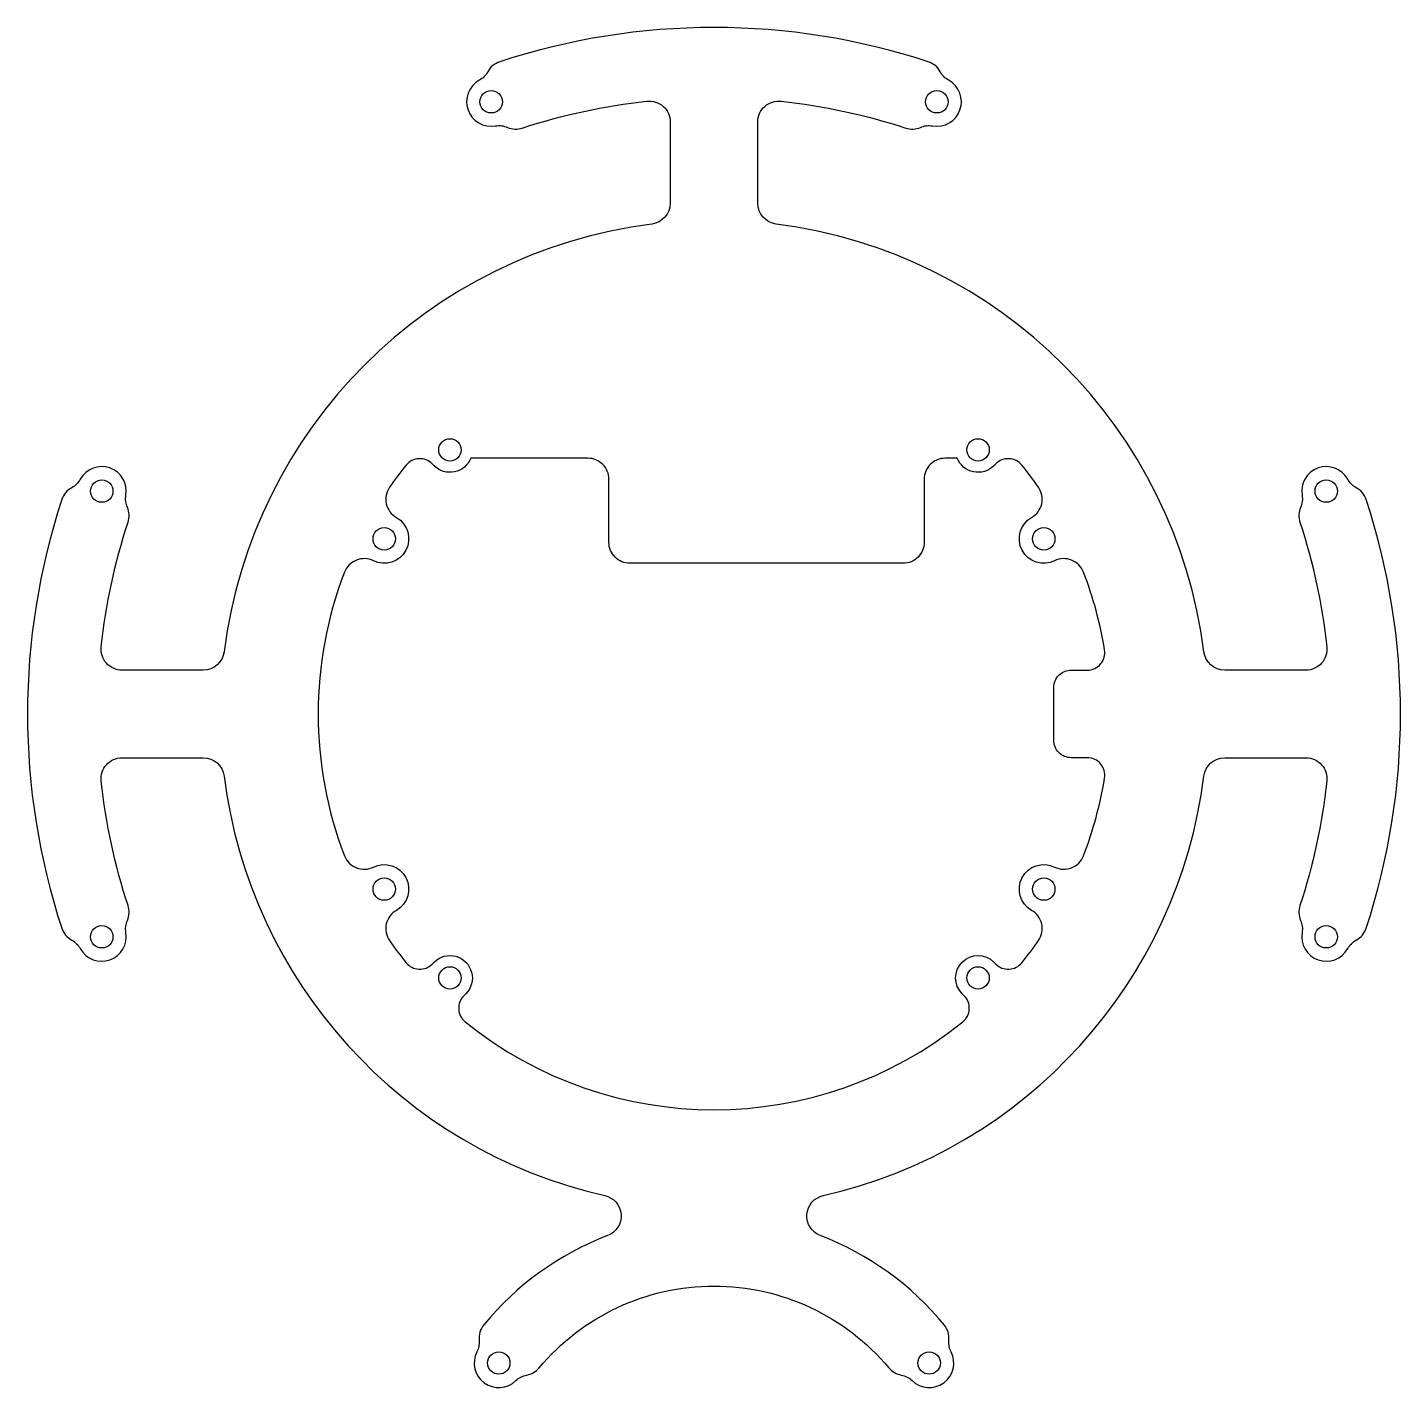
# Model space of a CAD drawing. Header units: millimetres. Extents: x -98 to 98, y -96 to 98.
import ezdxf

# ---------------------------------------------------------------- set-up
doc = ezdxf.new("R2010")
doc.units = ezdxf.units.MM
doc.layers.get('0').update_dxf_attribs({"linetype": 'CONTINUOUS'})

msp = doc.modelspace()

# ---------------------------------------------------------------- linework, layer by layer
for points in [[(72.92, -6.25), (84.5, -6.25, -0.446523), (87.48, -9.58, -0.05181), (83.64, -27.36, 0.183638), (83.74, -29.48, -0.147182), (83.94, -31.2, 0.847337), (90.46, -33.5, -0.144867), (91.67, -32.3, 0.192828), (93.1, -30.59, 0.160088), (93.1, 30.59, 0.192828), (91.67, 32.3, -0.144867), (90.46, 33.5, 0.847337), (83.94, 31.2, -0.147182), (83.74, 29.48, 0.183638), (83.64, 27.36, -0.05181), (87.48, 9.58, -0.446523), (84.5, 6.25), (72.92, 6.25, -0.37772), (69.94, 8.87, 0.342085), (8.87, 69.94, -0.37772), (6.25, 72.92), (6.25, 84.5, -0.446523), (9.58, 87.48, -0.05181), (27.36, 83.64, 0.183638), (29.48, 83.74, -0.147182), (31.2, 83.94, 0.847337), (33.5, 90.46, -0.144867), (32.3, 91.67, 0.192828), (30.59, 93.1, 0.160088), (-30.59, 93.1, 0.192828), (-32.3, 91.67, -0.144867), (-33.5, 90.46, 0.847337), (-31.2, 83.94, -0.147182), (-29.48, 83.74, 0.183638), (-27.36, 83.64, -0.05181), (-9.58, 87.48, -0.446523), (-6.25, 84.5), (-6.25, 72.92, -0.37772), (-8.87, 69.94, 0.342085), (-69.94, 8.87, -0.37772), (-72.92, 6.25), (-84.5, 6.25, -0.446523), (-87.48, 9.58, -0.05181), (-83.64, 27.36, 0.183638), (-83.74, 29.48, -0.147182), (-83.94, 31.2, 0.847337), (-90.46, 33.5, -0.144867), (-91.67, 32.3, 0.192828), (-93.1, 30.59, 0.160088), (-93.1, -30.59, 0.192828), (-91.67, -32.3, -0.144867), (-90.46, -33.5, 0.847337), (-83.94, -31.2, -0.147182), (-83.74, -29.48, 0.183638), (-83.64, -27.36, -0.05181), (-87.48, -9.58, -0.446523), (-84.5, -6.25), (-72.92, -6.25, -0.37772), (-69.94, -8.87, 0.315229), (-15.6, -68.75, -0.741789), (-15.19, -74.48, 0.130319), (-32.86, -87.22, 0.199094), (-33.53, -89.42, -0.14332), (-33.84, -91.08, 0.846833), (-28.28, -95.18, -0.149093), (-26.73, -94.38, 0.17622), (-24.95, -93.35, -0.467927), (24.95, -93.35, 0.17622), (26.73, -94.38, -0.149093), (28.28, -95.18, 0.846833), (33.84, -91.08, -0.14332), (33.53, -89.42, 0.199094), (32.86, -87.22, 0.130319), (15.19, -74.48, -0.741789), (15.6, -68.75, 0.315229), (69.94, -8.87, -0.37772)], [(46.31, -32.36, 0.441301), (45.34, -28.04, -0.970292), (48.62, -21.86, 0.441301), (52.75, -20.25, 0.050972), (55.75, -9.16, 0.462728), (53.29, -6.25), (50.99, -6.25, -0.414214), (48.49, -3.75), (48.49, 3.75, -0.414214), (50.99, 6.25), (53.29, 6.25, 0.462728), (55.75, 9.16, 0.050972), (52.75, 20.24, 0.441301), (48.62, 21.86, -0.970293), (45.34, 28.04, 0.441301), (46.31, 32.36, 0.017426), (43.95, 35.51, 0.445538), (40.23, 35.71), (39.95, 35.43, -0.5384), (34.72, 36.5), (33, 36.5, 0.414214), (30, 33.5), (30, 24.5, -0.414214), (27, 21.5), (-12, 21.5, -0.414214), (-15, 24.5), (-15, 33.5, 0.414214), (-18, 36.5), (-34.72, 36.5, -0.5384), (-39.95, 35.43), (-40.23, 35.71, 0.445538), (-43.95, 35.51, 0.017426), (-46.31, 32.36, 0.441301), (-45.34, 28.04, -0.970292), (-48.62, 21.86, 0.441301), (-52.75, 20.24, 0.185312), (-52.75, -20.25, 0.441301), (-48.62, -21.86, -0.970292), (-45.34, -28.04, 0.441301), (-46.31, -32.36, 0.017426), (-43.95, -35.51, 0.445538), (-40.23, -35.71), (-39.95, -35.43, -1), (-35.43, -39.95), (-35.71, -40.23, 0.445538), (-35.51, -43.95, 0.353538), (35.51, -43.95, 0.445538), (35.71, -40.23), (35.43, -39.95, -1), (39.95, -35.43), (40.23, -35.71, 0.445538), (43.95, -35.51, 0.017426)]]:
    msp.add_lwpolyline(points, format="xyb", close=True)
for centre in [(-31.81, 87.39), (31.81, 87.39), (-37.69, 37.69), (37.69, 37.69), (-87.39, 31.81), (87.39, 31.81), (-47.07, 25), (47.07, 25), (-47.07, -25), (47.07, -25), (-87.39, -31.81), (87.39, -31.81), (-37.69, -37.69), (37.69, -37.69), (-30.72, -92.66), (30.72, -92.66)]:
    msp.add_circle(centre, 1.6)

doc.saveas('drawing.dxf')
